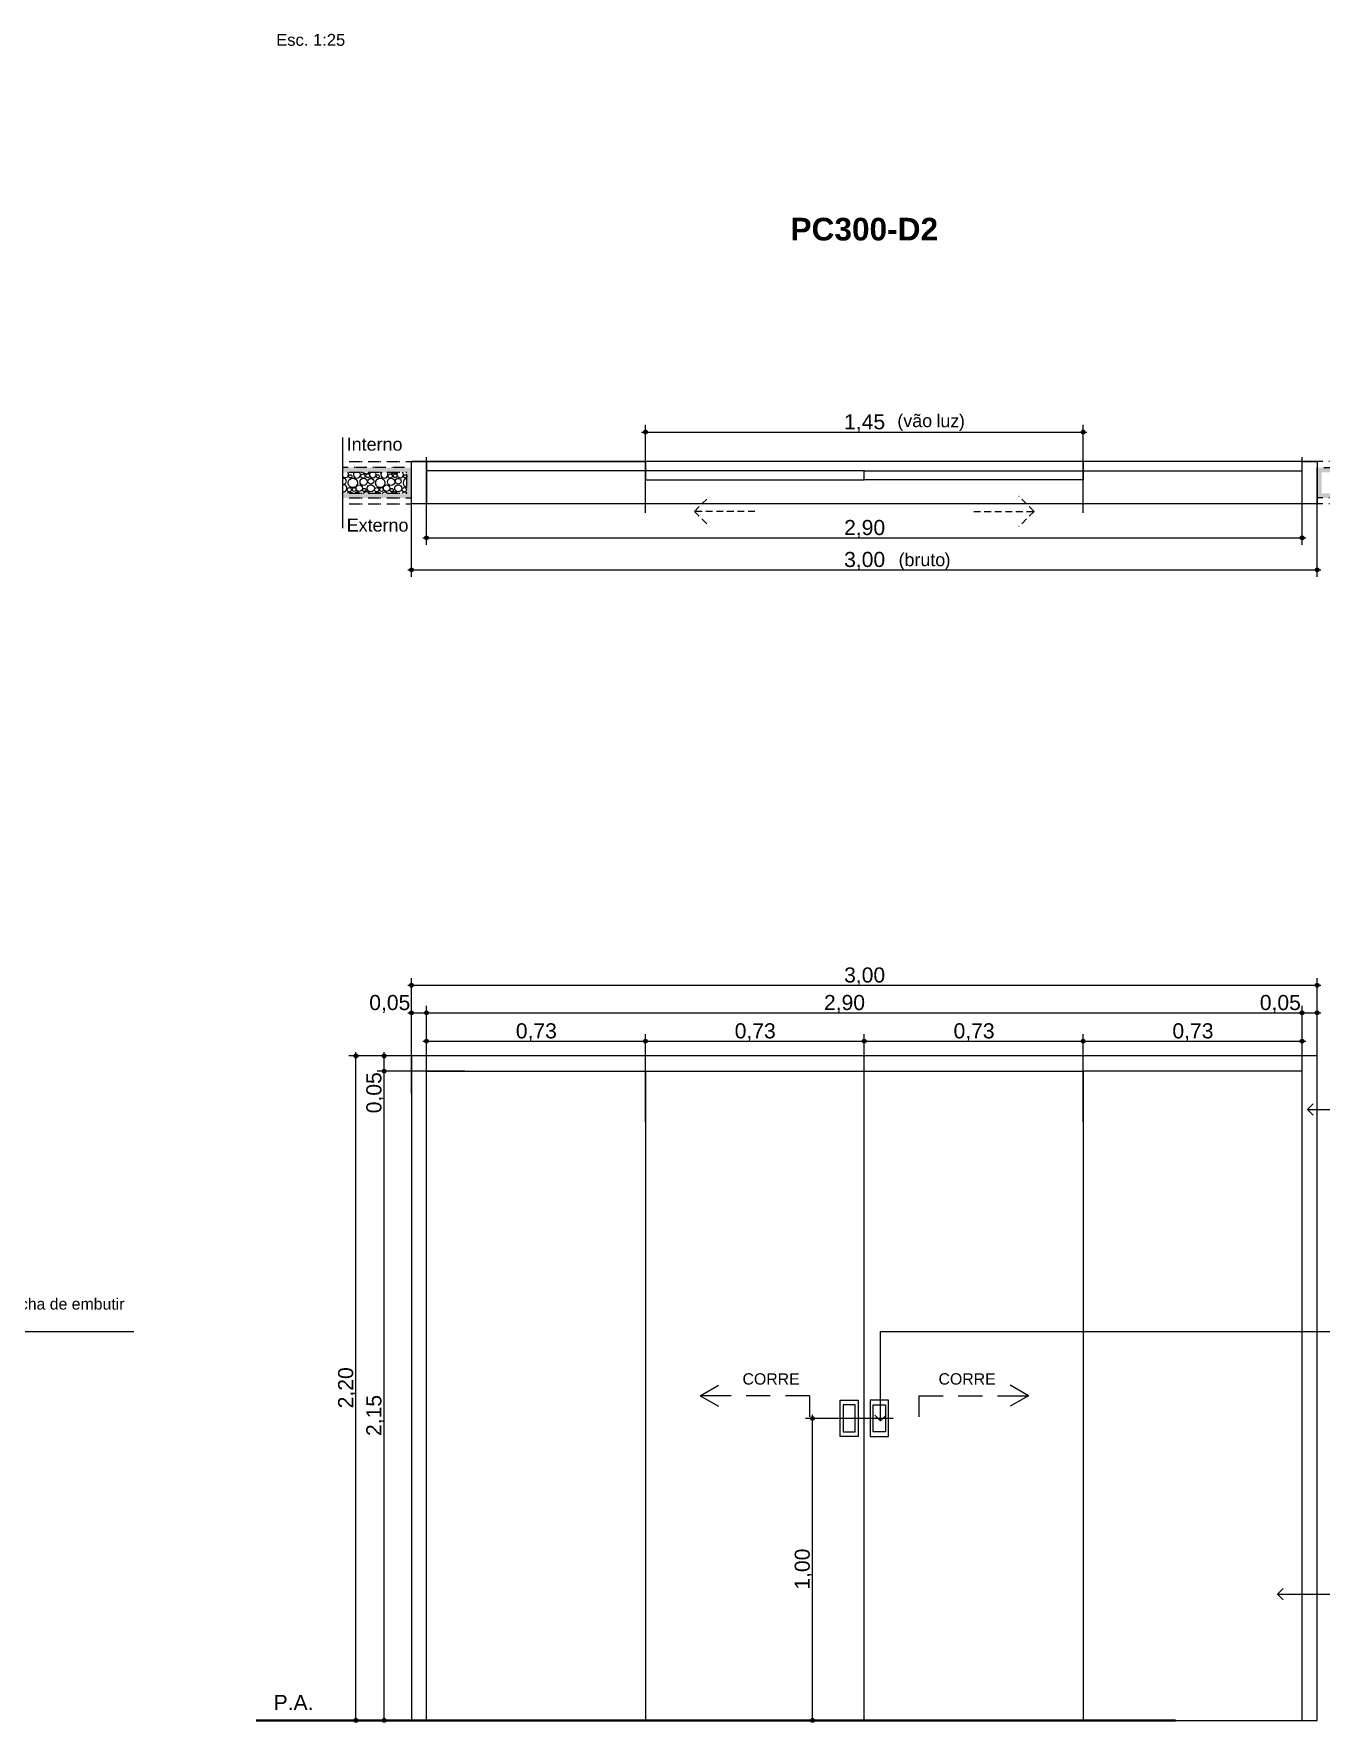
# Paper-space layout 'CAPS I e II_ FL 08.13 DETALHAMENTO DE PORTAS ' of a CAD drawing. Header units: metres. Extents: x 0 to 1400, y 0 to 841.
# Drawn here: x 900.9 to 1071.5, y 393.5 to 617.1 of the extents above; entities that cross this region are included whole.
import ezdxf
from ezdxf.xclip import XClip

# ---------------------------------------------------------------- set-up
doc = ezdxf.new("R2010")
doc.units = ezdxf.units.M
doc.header["$MEASUREMENT"] = 0
doc.header["$XCLIPFRAME"] = 0
doc.linetypes.add('Achse', pattern=[0.0023, 0, -0.0008, 0.0015, 0])
doc.linetypes.add('Dashed', pattern=[0.0014, 0.0009, -0.0005])
for name, color, linetype, lineweight in [('0_Caneta_No__1', 7, 'Continuous', 35), ('0_Caneta_No__241', 7, 'Continuous', 13), ('0_Caneta_No__5', 7, 'Continuous', 20)]:
    doc.layers.add(name, color=color, linetype=linetype, lineweight=lineweight)
for name, color, linetype, lineweight, true_color in [('0_Caneta_No__25', 7, 'Continuous', 13, 0x982312), ('0_Caneta_No__9', 7, 'Continuous', 9, 0x020202), ('0_Caneta_No__96', 7, 'Continuous', 0, 0xb6b6b6), ('0_Caneta_No__97', 7, 'Continuous', 13, 0x6b6b6b)]:
    doc.layers.add(name, color=color, linetype=linetype, lineweight=lineweight, true_color=true_color)
doc.styles.add('GENERATED_STYLE_1', font='arial.ttf')
doc.styles.add('GENERATED_STYLE_2', font='arial.ttf')

# ---------------------------------------------------------------- blocks, each defined once
blk = doc.blocks.new('*X5')
at = {"layer": '0_Caneta_No__96', "color": 253, "linetype": 'Continuous', "lineweight": 0, "ltscale": 1000, "true_color": 0xb6b6b6}
for centre, radius in [((942.72, 556.74), 0.286), ((943.18, 557.66), 0.612), ((942.86, 558.52), 0.207), ((943.35, 556.78), 0.251), ((944.03, 556.95), 0.426), ((944.61, 557.79), 0.477), ((944.52, 558.56), 0.286), ((944.7, 556.7), 0.207), ((945.15, 558.6), 0.251), ((945.56, 556.93), 0.473), ((945.57, 557.87), 0.384), ((946.35, 556.74), 0.286), ((946.81, 557.66), 0.612), ((946.5, 558.52), 0.207), ((946.99, 556.78), 0.251), ((947.66, 556.95), 0.426), ((948.25, 557.79), 0.477), ((948.15, 558.56), 0.286), ((948.34, 556.7), 0.207), ((948.79, 558.6), 0.251), ((949.2, 556.93), 0.473), ((949.21, 557.87), 0.384), ((949.99, 556.74), 0.286), ((950.14, 558.52), 0.207)]:
    blk.add_circle(centre, radius, dxfattribs=at)
for centre, radius, start, end in [((942.19, 558.77), 0.426, 203.3192, 44.0638), ((942.19, 558.77), 0.426, 135.9362, 156.6808), ((941.94, 557.87), 0.384, 249.2778, 110.7222), ((941.93, 556.93), 0.473, 254.6135, 105.3865), ((943.73, 558.75), 0.473, 137.8293, 42.1707), ((944.98, 559.48), 0.612, 222.464, 317.536), ((945.83, 558.77), 0.426, 135.9362, 44.0638), ((947.36, 558.75), 0.473, 137.8293, 42.1707), ((948.61, 559.48), 0.612, 222.464, 317.536), ((949.46, 558.77), 0.426, 135.9362, 44.0638), ((950.45, 557.66), 0.612, 99.5349, 260.4651), ((941.38, 555.84), 0.612, 44.1878, 46.2625), ((942.81, 555.97), 0.477, 39.2883, 140.7117), ((943.77, 556.05), 0.384, 33.8959, 146.1041), ((945.01, 555.84), 0.612, 44.1878, 135.8122), ((946.45, 555.97), 0.477, 39.2883, 140.7117), ((947.41, 556.05), 0.384, 33.8959, 146.1041), ((948.65, 555.84), 0.612, 44.1878, 135.8122), ((950.09, 555.97), 0.477, 56.5509, 140.7117)]:
    blk.add_arc(centre, radius, start, end, dxfattribs=at)
blk = doc.blocks.new('Drawing_1_1', base_point=(27.6, 827.63))
at = {"linetype": 'Continuous', "lineweight": 0, "ltscale": 1000, "true_color": 0xffffff}
for points in [[(941.8, 559.67), (941.8, 559.07), (950.35, 559.07), (950.35, 556.27), (941.8, 556.27), (941.8, 555.67), (950.95, 555.67), (950.95, 559.67)], [(1080.1, 559.67), (1070.95, 559.67), (1070.95, 555.67), (1080.1, 555.67), (1080.1, 556.27), (1071.55, 556.27), (1071.55, 559.07), (1080.1, 559.07)]]:
    blk.add_hatch(color=7, dxfattribs=at).paths.add_polyline_path(points)
at = {"layer": '0_Caneta_No__25', "linetype": 'Continuous', "lineweight": 13, "ltscale": 1000, "true_color": 0x982312}
for points in [[(981.7, 564.39), (981.72, 564.29), (981.77, 564.21), (981.85, 564.16), (981.95, 564.14), (982.04, 564.16), (982.13, 564.21), (982.18, 564.29), (982.2, 564.39), (982.18, 564.48), (982.13, 564.56), (982.04, 564.62), (981.95, 564.64), (981.85, 564.62), (981.77, 564.56), (981.72, 564.48)], [(1039.7, 564.39), (1039.72, 564.29), (1039.77, 564.21), (1039.85, 564.16), (1039.95, 564.14), (1040.04, 564.16), (1040.13, 564.21), (1040.18, 564.29), (1040.2, 564.39), (1040.18, 564.48), (1040.13, 564.56), (1040.04, 564.62), (1039.95, 564.64), (1039.85, 564.62), (1039.77, 564.56), (1039.72, 564.48)], [(952.7, 550.38), (952.72, 550.28), (952.77, 550.2), (952.85, 550.15), (952.95, 550.13), (953.04, 550.15), (953.13, 550.2), (953.18, 550.28), (953.2, 550.38), (953.18, 550.47), (953.13, 550.55), (953.04, 550.61), (952.95, 550.63), (952.85, 550.61), (952.77, 550.55), (952.72, 550.47)], [(1068.7, 550.38), (1068.72, 550.28), (1068.77, 550.2), (1068.85, 550.15), (1068.95, 550.13), (1069.04, 550.15), (1069.13, 550.2), (1069.18, 550.28), (1069.2, 550.38), (1069.18, 550.47), (1069.13, 550.55), (1069.04, 550.61), (1068.95, 550.63), (1068.85, 550.61), (1068.77, 550.55), (1068.72, 550.47)], [(950.7, 546.14), (950.72, 546.05), (950.77, 545.97), (950.85, 545.91), (950.95, 545.89), (951.04, 545.91), (951.13, 545.97), (951.18, 546.05), (951.2, 546.14), (951.18, 546.24), (951.13, 546.32), (951.04, 546.38), (950.95, 546.39), (950.85, 546.38), (950.77, 546.32), (950.72, 546.24)], [(1070.7, 546.14), (1070.72, 546.05), (1070.77, 545.97), (1070.85, 545.91), (1070.95, 545.89), (1071.04, 545.91), (1071.13, 545.97), (1071.18, 546.05), (1071.2, 546.14), (1071.18, 546.24), (1071.13, 546.32), (1071.04, 546.38), (1070.95, 546.39), (1070.85, 546.38), (1070.77, 546.32), (1070.72, 546.24)], [(950.7, 491.1), (950.72, 491.01), (950.77, 490.93), (950.85, 490.87), (950.95, 490.85), (951.04, 490.87), (951.13, 490.93), (951.18, 491.01), (951.2, 491.1), (951.18, 491.2), (951.13, 491.28), (951.04, 491.33), (950.95, 491.35), (950.85, 491.33), (950.77, 491.28), (950.72, 491.2)], [(1070.7, 491.1), (1070.72, 491.01), (1070.77, 490.93), (1070.85, 490.87), (1070.95, 490.85), (1071.04, 490.87), (1071.13, 490.93), (1071.18, 491.01), (1071.2, 491.1), (1071.18, 491.2), (1071.13, 491.28), (1071.04, 491.33), (1070.95, 491.35), (1070.85, 491.33), (1070.77, 491.28), (1070.72, 491.2)], [(950.7, 487.45), (950.72, 487.36), (950.77, 487.27), (950.85, 487.22), (950.95, 487.2), (951.04, 487.22), (951.13, 487.27), (951.18, 487.36), (951.2, 487.45), (951.18, 487.55), (951.13, 487.63), (951.04, 487.68), (950.95, 487.7), (950.85, 487.68), (950.77, 487.63), (950.72, 487.55)], [(952.7, 487.45), (952.72, 487.36), (952.77, 487.27), (952.85, 487.22), (952.95, 487.2), (953.04, 487.22), (953.13, 487.27), (953.18, 487.36), (953.2, 487.45), (953.18, 487.55), (953.13, 487.63), (953.04, 487.68), (952.95, 487.7), (952.85, 487.68), (952.77, 487.63), (952.72, 487.55)], [(1068.7, 487.45), (1068.72, 487.36), (1068.77, 487.27), (1068.85, 487.22), (1068.95, 487.2), (1069.04, 487.22), (1069.13, 487.27), (1069.18, 487.36), (1069.2, 487.45), (1069.18, 487.55), (1069.13, 487.63), (1069.04, 487.68), (1068.95, 487.7), (1068.85, 487.68), (1068.77, 487.63), (1068.72, 487.55)], [(1070.7, 487.45), (1070.72, 487.36), (1070.77, 487.27), (1070.85, 487.22), (1070.95, 487.2), (1071.04, 487.22), (1071.13, 487.27), (1071.18, 487.36), (1071.2, 487.45), (1071.18, 487.55), (1071.13, 487.63), (1071.04, 487.68), (1070.95, 487.7), (1070.85, 487.68), (1070.77, 487.63), (1070.72, 487.55)], [(952.7, 483.7), (952.72, 483.6), (952.77, 483.52), (952.85, 483.47), (952.95, 483.45), (953.04, 483.47), (953.13, 483.52), (953.18, 483.6), (953.2, 483.7), (953.18, 483.79), (953.13, 483.88), (953.04, 483.93), (952.95, 483.95), (952.85, 483.93), (952.77, 483.88), (952.72, 483.79)], [(981.7, 483.7), (981.72, 483.6), (981.77, 483.52), (981.85, 483.47), (981.95, 483.45), (982.04, 483.47), (982.13, 483.52), (982.18, 483.6), (982.2, 483.7), (982.18, 483.79), (982.13, 483.88), (982.04, 483.93), (981.95, 483.95), (981.85, 483.93), (981.77, 483.88), (981.72, 483.79)], [(1010.7, 483.7), (1010.72, 483.6), (1010.77, 483.52), (1010.85, 483.47), (1010.95, 483.45), (1011.04, 483.47), (1011.13, 483.52), (1011.18, 483.6), (1011.2, 483.7), (1011.18, 483.79), (1011.13, 483.88), (1011.04, 483.93), (1010.95, 483.95), (1010.85, 483.93), (1010.77, 483.88), (1010.72, 483.79)], [(1039.7, 483.7), (1039.72, 483.6), (1039.77, 483.52), (1039.85, 483.47), (1039.95, 483.45), (1040.04, 483.47), (1040.13, 483.52), (1040.18, 483.6), (1040.2, 483.7), (1040.18, 483.79), (1040.13, 483.88), (1040.04, 483.93), (1039.95, 483.95), (1039.85, 483.93), (1039.77, 483.88), (1039.72, 483.79)], [(1068.7, 483.7), (1068.72, 483.6), (1068.77, 483.52), (1068.85, 483.47), (1068.95, 483.45), (1069.04, 483.47), (1069.13, 483.52), (1069.18, 483.6), (1069.2, 483.7), (1069.18, 483.79), (1069.13, 483.88), (1069.04, 483.93), (1068.95, 483.95), (1068.85, 483.93), (1068.77, 483.88), (1068.72, 483.79)], [(943.35, 481.74), (943.36, 481.64), (943.42, 481.56), (943.5, 481.51), (943.6, 481.49), (943.69, 481.51), (943.77, 481.56), (943.83, 481.64), (943.85, 481.74), (943.83, 481.83), (943.77, 481.92), (943.69, 481.97), (943.6, 481.99), (943.5, 481.97), (943.42, 481.92), (943.36, 481.83)], [(947.09, 481.74), (947.11, 481.64), (947.16, 481.56), (947.24, 481.51), (947.34, 481.49), (947.43, 481.51), (947.51, 481.56), (947.57, 481.64), (947.59, 481.74), (947.57, 481.83), (947.51, 481.92), (947.43, 481.97), (947.34, 481.99), (947.24, 481.97), (947.16, 481.92), (947.11, 481.83)], [(947.09, 479.74), (947.11, 479.64), (947.16, 479.56), (947.24, 479.51), (947.34, 479.49), (947.43, 479.51), (947.51, 479.56), (947.57, 479.64), (947.59, 479.74), (947.57, 479.83), (947.51, 479.92), (947.43, 479.97), (947.34, 479.99), (947.24, 479.97), (947.16, 479.92), (947.11, 479.83)], [(1003.84, 433.71), (1003.86, 433.61), (1003.92, 433.53), (1004, 433.48), (1004.09, 433.46), (1004.19, 433.48), (1004.27, 433.53), (1004.32, 433.61), (1004.34, 433.71), (1004.32, 433.8), (1004.27, 433.89), (1004.19, 433.94), (1004.09, 433.96), (1004, 433.94), (1003.92, 433.89), (1003.86, 433.8)], [(943.35, 393.74), (943.36, 393.64), (943.42, 393.56), (943.5, 393.51), (943.6, 393.49), (943.69, 393.51), (943.77, 393.56), (943.83, 393.64), (943.85, 393.74), (943.83, 393.83), (943.77, 393.92), (943.69, 393.97), (943.6, 393.99), (943.5, 393.97), (943.42, 393.92), (943.36, 393.83)], [(947.09, 393.74), (947.11, 393.64), (947.16, 393.56), (947.24, 393.51), (947.34, 393.49), (947.43, 393.51), (947.51, 393.56), (947.57, 393.64), (947.59, 393.74), (947.57, 393.83), (947.51, 393.92), (947.43, 393.97), (947.34, 393.99), (947.24, 393.97), (947.16, 393.92), (947.11, 393.83)], [(1003.84, 393.74), (1003.86, 393.64), (1003.92, 393.56), (1004, 393.51), (1004.09, 393.49), (1004.19, 393.51), (1004.27, 393.56), (1004.32, 393.64), (1004.34, 393.74), (1004.32, 393.83), (1004.27, 393.92), (1004.19, 393.97), (1004.09, 393.99), (1004, 393.97), (1003.92, 393.92), (1003.86, 393.83)]]:
    blk.add_hatch(color=24, dxfattribs=at).paths.add_polyline_path(points)
at = {"layer": '0_Caneta_No__1', "color": 7, "linetype": 'Continuous', "lineweight": 40, "ltscale": 1000}
blk.add_line((930.39, 393.74), (1052.17, 393.74), dxfattribs=at)
at = {"layer": '0_Caneta_No__241', "color": 7, "linetype": 'Continuous', "lineweight": 13, "ltscale": 1000}
for p, q in [((941.8, 563.67), (941.8, 551.67)), ((1070.95, 555.67), (1070.95, 559.67)), ((989.2, 436.74), (991.62, 438.14)), ((992.4, 436.74), (989.2, 436.74)), ((989.2, 436.74), (991.62, 435.34)), ((993.3, 436.74), (992.4, 436.74)), ((998.5, 436.74), (995.3, 436.74)), ((1003.7, 436.74), (1000.5, 436.74)), ((1003.7, 436.74), (1003.7, 433.94)), ((1018.2, 436.74), (1021.4, 436.74)), ((1018.2, 436.74), (1018.2, 433.94)), ((1023.4, 436.74), (1026.6, 436.74)), ((1028.6, 436.74), (1029.5, 436.74)), ((1029.5, 436.74), (1032.7, 436.74)), ((1032.7, 436.74), (1030.27, 438.14)), ((1032.7, 436.74), (1030.27, 435.34))]:
    blk.add_line(p, q, dxfattribs=at)
at = {"layer": '0_Caneta_No__241', "color": 7, "linetype": 'Achse', "lineweight": 13, "ltscale": 1000}
for p, q in [((941.8, 560.47), (950.95, 560.47)), ((950.95, 559.67), (941.8, 559.67)), ((1080.1, 560.47), (1070.95, 560.47)), ((1070.95, 559.67), (1080.1, 559.67)), ((941.8, 559.07), (950.35, 559.07)), ((950.35, 556.27), (950.35, 559.07)), ((941.8, 556.27), (950.35, 556.27)), ((941.8, 555.67), (950.95, 555.67)), ((941.8, 554.87), (950.95, 554.87)), ((1080.1, 555.67), (1070.95, 555.67)), ((1080.1, 554.87), (1070.95, 554.87))]:
    blk.add_line(p, q, dxfattribs=at)
at = {"layer": '0_Caneta_No__25', "color": 24, "linetype": 'Continuous', "lineweight": 13, "ltscale": 1000, "true_color": 0x982312}
for p, q in [((981.45, 564.39), (981.7, 564.39)), ((981.95, 564.64), (981.95, 565.33)), ((981.95, 553.7), (981.95, 564.14)), ((982.2, 564.39), (1039.7, 564.39)), ((1039.95, 564.64), (1039.95, 565.33)), ((1039.95, 553.7), (1039.95, 564.14)), ((1040.2, 564.39), (1040.45, 564.39)), ((952.95, 550.63), (952.95, 561.06)), ((1068.95, 550.63), (1068.95, 561.06)), ((950.95, 546.39), (950.95, 556.83)), ((1070.95, 546.39), (1070.95, 556.83)), ((952.45, 550.38), (952.7, 550.38)), ((953.2, 550.38), (1068.7, 550.38)), ((1069.2, 550.38), (1069.45, 550.38)), ((952.95, 549.44), (952.95, 550.13)), ((1068.95, 549.44), (1068.95, 550.13)), ((950.45, 546.14), (950.7, 546.14)), ((950.95, 545.21), (950.95, 545.89)), ((951.2, 546.14), (1070.7, 546.14)), ((1070.95, 545.21), (1070.95, 545.89)), ((1071.2, 546.14), (1071.45, 546.14)), ((950.95, 491.35), (950.95, 492.04)), ((1070.95, 491.35), (1070.95, 492.04)), ((950.45, 491.1), (950.7, 491.1)), ((950.95, 480.42), (950.95, 490.85)), ((951.2, 491.1), (1070.7, 491.1)), ((1070.95, 480.42), (1070.95, 490.85)), ((1071.2, 491.1), (1071.45, 491.1)), ((950.95, 487.7), (950.95, 488.39)), ((952.95, 487.7), (952.95, 488.39)), ((1068.95, 487.7), (1068.95, 488.39)), ((1070.95, 487.7), (1070.95, 488.39)), ((950.45, 487.45), (950.7, 487.45)), ((950.95, 476.76), (950.95, 487.2)), ((951.2, 487.45), (952.7, 487.45)), ((952.95, 476.76), (952.95, 487.2)), ((953.2, 487.45), (1068.7, 487.45)), ((1068.95, 476.76), (1068.95, 487.2)), ((1069.2, 487.45), (1070.7, 487.45)), ((1070.95, 476.76), (1070.95, 487.2)), ((1071.2, 487.45), (1071.45, 487.45)), ((952.45, 483.7), (952.7, 483.7)), ((952.95, 483.95), (952.95, 484.64)), ((952.95, 473.01), (952.95, 483.45)), ((953.2, 483.7), (981.7, 483.7)), ((981.95, 483.95), (981.95, 484.64)), ((981.95, 473.01), (981.95, 483.45)), ((982.2, 483.7), (1010.7, 483.7)), ((1010.95, 483.95), (1010.95, 484.64)), ((1010.95, 473.01), (1010.95, 483.45)), ((1011.2, 483.7), (1039.7, 483.7)), ((1039.95, 483.95), (1039.95, 484.64)), ((1039.95, 473.01), (1039.95, 483.45)), ((1040.2, 483.7), (1068.7, 483.7)), ((1068.95, 483.95), (1068.95, 484.64)), ((1068.95, 473.01), (1068.95, 483.45)), ((1069.2, 483.7), (1069.45, 483.7)), ((943.35, 481.74), (942.66, 481.74)), ((943.6, 481.99), (943.6, 482.24)), ((943.6, 393.99), (943.6, 481.49)), ((954.28, 481.74), (943.85, 481.74)), ((947.09, 481.74), (946.4, 481.74)), ((947.34, 481.99), (947.34, 482.24)), ((947.34, 479.99), (947.34, 481.49)), ((958.02, 481.74), (947.59, 481.74)), ((947.09, 479.74), (946.4, 479.74)), ((947.34, 393.99), (947.34, 479.49)), ((958.02, 479.74), (947.59, 479.74)), ((1069.66, 474.66), (1070.41, 475.41)), ((1069.66, 474.66), (1073.38, 474.66)), ((1069.66, 474.66), (1070.41, 473.91)), ((889.27, 445.26), (914.15, 445.26)), ((1013.09, 433.4), (1013.09, 445.26)), ((1013.09, 445.26), (1073.38, 445.26)), ((1004.09, 433.96), (1004.09, 434.21)), ((1013.09, 433.4), (1012.34, 434.15)), ((1013.09, 433.4), (1013.84, 434.15)), ((1003.84, 433.71), (1003.16, 433.71)), ((1004.09, 393.99), (1004.09, 433.46)), ((1014.78, 433.71), (1004.34, 433.71)), ((1065.7, 410.46), (1066.45, 411.21)), ((1065.7, 410.46), (1068.55, 410.46)), ((1065.7, 410.46), (1066.45, 409.71)), ((1068.55, 410.46), (1073.38, 410.46)), ((943.35, 393.74), (942.66, 393.74)), ((954.28, 393.74), (943.85, 393.74)), ((947.09, 393.74), (946.4, 393.74)), ((958.02, 393.74), (947.59, 393.74)), ((1003.84, 393.74), (1003.16, 393.74)), ((1014.78, 393.74), (1004.34, 393.74))]:
    blk.add_line(p, q, dxfattribs=at)
for centre in [(981.95, 564.39), (1039.95, 564.39), (952.95, 550.38), (1068.95, 550.38), (950.95, 546.14), (1070.95, 546.14), (950.95, 491.1), (1070.95, 491.1), (950.95, 487.45), (952.95, 487.45), (1068.95, 487.45), (1070.95, 487.45), (952.95, 483.7), (981.95, 483.7), (1010.95, 483.7), (1039.95, 483.7), (1068.95, 483.7), (943.6, 481.74), (947.34, 481.74), (947.34, 479.74), (1004.09, 433.71), (943.6, 393.74), (947.34, 393.74), (1004.09, 393.74)]:
    blk.add_circle(centre, 0.25, dxfattribs=at)
at = {"layer": '0_Caneta_No__9', "color": 18, "linetype": 'Continuous', "lineweight": 9, "ltscale": 1000, "true_color": 0x020202}
for p, q in [((950.95, 554.87), (950.95, 560.47)), ((950.95, 560.47), (952.95, 560.47)), ((952.95, 560.47), (952.95, 554.87)), ((952.95, 560.47), (981.95, 560.47)), ((952.95, 559.27), (952.95, 560.47)), ((981.95, 559.27), (952.95, 559.27)), ((981.95, 560.47), (981.95, 559.27)), ((1010.95, 559.27), (981.95, 559.27)), ((981.95, 559.27), (981.95, 558.07)), ((1010.95, 559.27), (1039.95, 559.27)), ((1010.95, 558.07), (1010.95, 559.27)), ((1010.95, 558.07), (1010.95, 559.27)), ((1068.95, 560.47), (1039.95, 560.47)), ((1039.95, 560.47), (1039.95, 559.27)), ((1039.95, 559.27), (1068.95, 559.27)), ((1039.95, 559.27), (1039.95, 558.07)), ((1068.95, 554.87), (1068.95, 560.47)), ((1068.95, 560.47), (1070.95, 560.47)), ((1068.95, 559.27), (1068.95, 560.47)), ((1070.95, 560.47), (1070.95, 554.87)), ((981.95, 558.07), (1010.95, 558.07)), ((1039.95, 558.07), (1010.95, 558.07)), ((952.95, 554.87), (950.95, 554.87)), ((1070.95, 554.87), (1068.95, 554.87)), ((950.95, 481.74), (950.95, 479.74)), ((1070.95, 481.74), (950.95, 481.74)), ((1070.95, 479.74), (1070.95, 481.74)), ((950.95, 479.74), (950.95, 393.74)), ((952.95, 393.74), (952.95, 479.74)), ((952.95, 479.74), (981.95, 479.74)), ((981.95, 479.74), (981.95, 393.74)), ((981.95, 479.74), (1039.95, 479.74)), ((1010.95, 393.74), (1010.95, 479.74)), ((1068.95, 479.74), (1039.95, 479.74)), ((1039.95, 479.74), (1039.95, 393.74)), ((1068.95, 393.74), (1068.95, 479.74)), ((1070.95, 393.74), (1070.95, 479.74)), ((1007.75, 431.34), (1007.75, 436.14)), ((1007.75, 436.14), (1010.15, 436.14)), ((1010.15, 436.14), (1010.15, 431.34)), ((1014.15, 436.14), (1011.75, 436.14)), ((1011.75, 436.14), (1011.75, 431.34)), ((1014.15, 431.34), (1014.15, 436.14)), ((1009.75, 435.54), (1008.15, 435.54)), ((1008.15, 435.54), (1008.15, 431.94)), ((1009.75, 431.94), (1009.75, 435.54)), ((1012.15, 431.94), (1012.15, 435.54)), ((1012.15, 435.54), (1013.75, 435.54)), ((1013.75, 435.54), (1013.75, 431.94)), ((1008.15, 431.94), (1009.75, 431.94)), ((1013.75, 431.94), (1012.15, 431.94)), ((1010.15, 431.34), (1007.75, 431.34)), ((1011.75, 431.34), (1014.15, 431.34)), ((950.95, 393.74), (952.95, 393.74)), ((981.95, 393.74), (952.95, 393.74)), ((981.95, 393.74), (1010.95, 393.74)), ((1039.95, 393.74), (1010.95, 393.74)), ((1039.95, 393.74), (1068.95, 393.74)), ((1068.95, 393.74), (1070.95, 393.74))]:
    blk.add_line(p, q, dxfattribs=at)
at = {"layer": '0_Caneta_No__96', "color": 253, "linetype": 'Continuous', "lineweight": 0, "ltscale": 1000, "true_color": 0xb6b6b6}
for p, q in [((1070.95, 560.47), (950.95, 560.47)), ((1070.95, 554.87), (950.95, 554.87))]:
    blk.add_line(p, q, dxfattribs=at)
at = {"layer": '0_Caneta_No__97', "color": 251, "linetype": 'Dashed', "lineweight": 13, "ltscale": 1000, "true_color": 0x6b6b6b}
for p, q in [((988.45, 553.87), (990.45, 555.87)), ((1033.45, 553.87), (1031.45, 555.87)), ((996.45, 553.87), (988.45, 553.87)), ((988.45, 553.87), (990.45, 551.87)), ((1025.45, 553.87), (1033.45, 553.87)), ((1033.45, 553.87), (1031.45, 551.87))]:
    blk.add_line(p, q, dxfattribs=at)
at = {"color": 64, "linetype": 'Continuous', "lineweight": 0, "ltscale": 1000, "true_color": 0x80aa00}
blk.add_blockref('*X5', (0, 0), dxfattribs=at)
at = {"layer": '0_Caneta_No__1', "color": 7, "linetype": 'Continuous', "lineweight": 40, "insert": (1010.95, 591.24), "char_height": 3, "attachment_point": 5, "style": 'GENERATED_STYLE_2'}
blk.add_mtext('\\A1;{\\pqc;\\fArial|b1|i0|c0|p0;\\W1.000000;PC300-D2}', dxfattribs=at)
at = {"layer": '0_Caneta_No__241', "color": 7, "linetype": 'Continuous', "lineweight": 13, "insert": (893.94, 448.13), "char_height": 1.5, "attachment_point": 7, "style": 'GENERATED_STYLE_1'}
blk.add_mtext('\\A1;{\\pql;\\pt0;\\fArial|b0|i0|c0|p0;\\W1.000000;o concha de embutir}', dxfattribs=at)
at = {"layer": '0_Caneta_No__25', "color": 24, "linetype": 'Continuous', "lineweight": 13, "true_color": 0x982312, "attachment_point": 7, "style": 'GENERATED_STYLE_1'}
for s, insert, char_height in [('\\A1;{\\pql;\\pt0;\\fArial|b0|i0|c0|p0;\\W1.000000;1,45}', (1008.28, 564.38), 2), ('\\A1;{\\pql;\\pt0;\\fArial|b0|i0|c0|p0;\\W1.000000;(vão }', (1015.33, 564.53), 1.7), ('\\A1;{\\pql;\\pt0;\\fArial|b0|i0|c0|p0;\\W1.000000;luz}', (1020.51, 564.99), 1.7), ('\\A1;{\\pql;\\pt0;\\fArial|b0|i0|c0|p0;\\W1.000000;)}', (1023.49, 564.53), 1.7), ('\\A1;{\\pql;\\pt0;\\fArial|b0|i0|c0|p0;\\W1.000000;Interno}', (942.37, 561.9), 1.7), ('\\A1;{\\pql;\\pt0;\\fArial|b0|i0|c0|p0;\\W1.000000;Externo}', (942.37, 551.18), 1.7), ('\\A1;{\\pql;\\pt0;\\fArial|b0|i0|c0|p0;\\W1.000000;2,90}', (1008.28, 550.37), 2), ('\\A1;{\\pql;\\pt0;\\fArial|b0|i0|c0|p0;\\W1.000000;3,00}', (1008.28, 546.14), 2), ('\\A1;{\\pql;\\pt0;\\fArial|b0|i0|c0|p0;\\W1.000000;(}', (1015.5, 546.14), 1.7), ('\\A1;{\\pql;\\pt0;\\fArial|b0|i0|c0|p0;\\W1.000000;bruto}', (1016.27, 546.6), 1.7), ('\\A1;{\\pql;\\pt0;\\fArial|b0|i0|c0|p0;\\W1.000000;)}', (1021.59, 546.14), 1.7), ('\\A1;{\\pql;\\pt0;\\fArial|b0|i0|c0|p0;\\W1.000000;3,00}', (1008.28, 491.1), 2), ('\\A1;{\\pql;\\pt0;\\fArial|b0|i0|c0|p0;\\W1.000000;0,05}', (945.36, 487.45), 2), ('\\A1;{\\pql;\\pt0;\\fArial|b0|i0|c0|p0;\\W1.000000;2,90}', (1005.61, 487.45), 2), ('\\A1;{\\pql;\\pt0;\\fArial|b0|i0|c0|p0;\\W1.000000;0,05}', (1063.36, 487.45), 2), ('\\A1;{\\pql;\\pt0;\\fArial|b0|i0|c0|p0;\\W1.000000;0,73}', (964.78, 483.7), 2), ('\\A1;{\\pql;\\pt0;\\fArial|b0|i0|c0|p0;\\W1.000000;0,73}', (993.78, 483.7), 2), ('\\A1;{\\pql;\\pt0;\\fArial|b0|i0|c0|p0;\\W1.000000;0,73}', (1022.78, 483.7), 2), ('\\A1;{\\pql;\\pt0;\\fArial|b0|i0|c0|p0;\\W1.000000;0,73}', (1051.78, 483.7), 2)]:
    blk.add_mtext(s, dxfattribs=dict(at, insert=insert, char_height=char_height))
at = {"layer": '0_Caneta_No__25', "color": 24, "linetype": 'Continuous', "lineweight": 13, "true_color": 0x982312, "char_height": 2, "attachment_point": 7, "rotation": 90, "style": 'GENERATED_STYLE_1'}
for s, insert in [('\\A1;{\\pql;\\pt0;\\fArial|b0|i0|c0|p0;\\W1.000000;0,05}', (947.34, 474.15)), ('\\A1;{\\pql;\\pt0;\\fArial|b0|i0|c0|p0;\\W1.000000;2,20}', (943.6, 435.07)), ('\\A1;{\\pql;\\pt0;\\fArial|b0|i0|c0|p0;\\W1.000000;2,15}', (947.34, 431.4)), ('\\A1;{\\pql;\\pt0;\\fArial|b0|i0|c0|p0;\\W1.000000;1,00}', (1004.1, 411.05))]:
    blk.add_mtext(s, dxfattribs=dict(at, insert=insert))
at = {"layer": '0_Caneta_No__5', "color": 7, "linetype": 'Continuous', "lineweight": 20, "attachment_point": 7, "style": 'GENERATED_STYLE_1'}
for s, insert, char_height in [('\\A1;{\\pql;\\pt0;\\fArial|b0|i0|c0|p0;\\W1.000000;Esc. 1:25}', (933.03, 615.53), 1.57), ('\\A1;{\\pql;\\pt0;\\fArial|b0|i0|c0|p0;\\W1.000000;CORRE}', (994.82, 438.19), 1.5), ('\\A1;{\\pql;\\pt0;\\fArial|b0|i0|c0|p0;\\W1.000000;CORRE}', (1020.79, 438.19), 1.5), ('\\A1;{\\pql;\\pt0;\\fArial|b0|i0|c0|p0;\\W1.000000;P.A.}', (932.69, 395.11), 2)]:
    blk.add_mtext(s, dxfattribs=dict(at, insert=insert, char_height=char_height))

psp = doc.layouts.new('CAPS I e II_ FL 08.13 DETALHAMENTO DE PORTAS ')

# ---------------------------------------------------------------- block references
at = {"color": 64, "linetype": 'Continuous', "lineweight": 0, "ltscale": 1000, "true_color": 0x80aa00}
ref = psp.add_blockref('Drawing_1_1', (27.6, 827.63), dxfattribs=at)
XClip(ref).set_block_clipping_path([(27.5923725369, 827.6381340294), (27.5923725369, 136.6125430929), (792.8962344417, 136.6125430929), (792.8962344417, 364.0724860526), (1394.3636701186, 364.0724860526), (1394.3636701186, 827.6381340294)])

doc.saveas('drawing.dxf')
